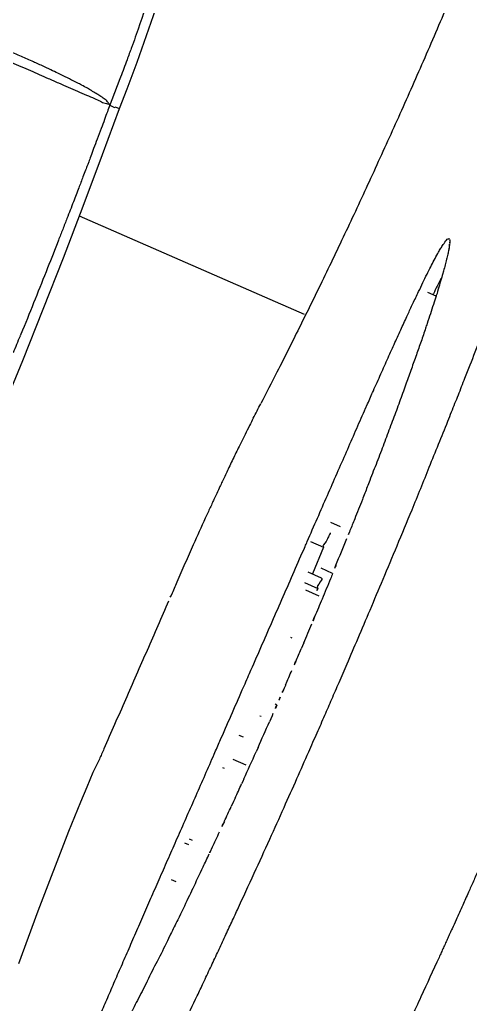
# Model space of a CAD drawing. Header units: millimetres. Extents: x 1145859089 to 1147511753, y -1047484727 to -1047247487.
# Drawn here: x 1146004935 to 1146004981.5, y -1047431048.4 to -1047430946.6 of the extents above; entities that cross this region are included whole.
import ezdxf
from ezdxf.xclip import XClip

# ---------------------------------------------------------------- set-up
doc = ezdxf.new("R2010")
doc.units = ezdxf.units.MM
doc.header["$LTSCALE"] = 100
doc.header["$MEASUREMENT"] = 0
doc.header["$XCLIPFRAME"] = 2
doc.layers.get('0').update_dxf_attribs({"linetype": 'CONTINUOUS'})
doc.layers.add('XREF', color=135, linetype='CONTINUOUS')
doc.layers.add('단지배치도$0$W240910', color=135, linetype='CONTINUOUS')

# ---------------------------------------------------------------- blocks, each defined once
blk = doc.blocks.new('단지배치도$0$zw$9902')
at = {"layer": '단지배치도$0$W240910', "linetype": 'ByBlock', "ltscale": 20}
for p, q in [((66807.23, -59578.93), (66808.19, -59576.16)), ((66806.25, -59581.68), (66807.23, -59578.93)), ((66805.23, -59584.43), (66806.25, -59581.68)), ((66799.49, -59583.53), (66799.48, -59583.52)), ((66804.44, -59586.49), (66805.23, -59584.43)), ((66802.69, -59591.24), (66804.44, -59586.49)), ((66803.42, -59586.12), (66803.43, -59586.13)), ((66803.43, -59586.12), (66803.44, -59586.11)), ((66803.44, -59586.12), (66803.43, -59586.12)), ((66803.43, -59586.12), (66803.43, -59586.12)), ((66803.43, -59586.13), (66803.43, -59586.12)), ((66803.43, -59586.12), (66803.43, -59586.13)), ((66803.43, -59586.13), (66803.93, -59586.36)), ((66803.44, -59586.11), (66803.44, -59586.12)), ((66803.44, -59586.11), (66803.44, -59586.11)), ((66803.44, -59586.11), (66803.44, -59586.11)), ((66803.44, -59586.11), (66803.44, -59586.11)), ((66803.44, -59586.12), (66803.44, -59586.12)), ((66803.93, -59586.36), (66803.95, -59586.31)), ((66803.95, -59586.31), (66804.44, -59586.49)), ((66800.69, -59596.58), (66802.69, -59591.24)), ((66798.64, -59601.91), (66800.69, -59596.58)), ((66823.53, -59607.78), (66800.29, -59597.61)), ((66823.53, -59607.78), (66800.29, -59597.61)), ((66838.45, -59601.07), (66838.45, -59601.07)), ((66796.56, -59607.23), (66798.64, -59601.91)), ((66837.9, -59603.32), (66837.88, -59603.36)), ((66837.9, -59603.32), (66837.89, -59603.32)), ((66837.13, -59605.87), (66836.3, -59605.51)), ((66794.44, -59612.53), (66796.56, -59607.23)), ((66794.43, -59609.41), (66794.19, -59609.98)), ((66792.28, -59617.82), (66794.44, -59612.53)), ((66829.82, -59617.58), (66830.07, -59617.01)), ((66827.28, -59629.76), (66826.26, -59629.31)), ((66828.24, -59630.14), (66828.19, -59630.28)), ((66824.15, -59631.26), (66825.52, -59631.86)), ((66825.52, -59631.86), (66824.36, -59634.61)), ((66823.9, -59634.41), (66825.27, -59635.01)), ((66826.45, -59634.56), (66825.25, -59634.03)), ((66823.55, -59635.51), (66824.92, -59636.11)), ((66823.65, -59636.27), (66825.02, -59636.87)), ((66822.09, -59641.15), (66822.24, -59641.21)), ((66823.46, -59641.74), (66823.19, -59642.37)), ((66821.44, -59646.44), (66821.38, -59646.59)), ((66821.6, -59646.08), (66821.44, -59646.44)), ((66820.69, -59648.18), (66820.51, -59648.1)), ((66818.92, -59649.28), (66819.07, -59649.34)), ((66820.2, -59649.28), (66819.93, -59649.9)), ((66820.29, -59649.07), (66820.2, -59649.28)), ((66816.75, -59651.28), (66817.21, -59651.48)), ((66818.75, -59652.56), (66818.54, -59653.03)), ((66802.36, -59653.79), (66801.69, -59655.16)), ((66817.53, -59654.4), (66816.16, -59653.8)), ((66815.07, -59654.63), (66815.23, -59654.7)), ((66801.69, -59655.16), (66801.05, -59656.68)), ((66817.29, -59655.8), (66817.17, -59656.08)), ((66801.05, -59656.68), (66800.42, -59658.21)), ((66817.17, -59656.08), (66817.05, -59656.34)), ((66816.38, -59657.81), (66816.22, -59658.15)), ((66800.42, -59658.21), (66799.79, -59659.73)), ((66816.22, -59658.15), (66815.98, -59658.67)), ((66799.79, -59659.73), (66799.17, -59661.25)), ((66815.27, -59660.22), (66815.19, -59660.39)), ((66799.17, -59661.25), (66796.01, -59669.51)), ((66811.16, -59662.42), (66811.56, -59662.6)), ((66811.62, -59662.02), (66811.95, -59662.16)), ((66809.76, -59666.21), (66810.24, -59666.42)), ((66796.01, -59669.51), (66794, -59674.95)), ((66809.72, -59671.88), (66809.49, -59672.34)), ((66809.49, -59672.34), (66809.38, -59672.57)), ((66807.26, -59676.83), (66807.25, -59676.84))]:
    blk.add_line(p, q, dxfattribs=at)
at = {"layer": '단지배치도$0$W240910'}
blk.add_arc((56404.25, -57219.78, 0), 12756.72, 322.50733, 9.110085, dxfattribs=at)
at = {"layer": '단지배치도$0$W240910', "linetype": 'ByBlock', "ltscale": 20}
for centre, radius, start, end in [((66838.42, -59600.1), 0.156, 70.179, 74.2799), ((66838.43, -59600.09), 0.146, 66.4803, 70.1698), ((66832.09, -59599.89), 6.47, 349.2236, 349.4677), ((66125.55, -59337.45), 722.05, 337.67549, 337.82515), ((66317.87, -59358.27), 564.01, 332.5214, 332.6937), ((66288.12, -59413.99), 581.76, 337.81007, 338.10249), ((66243.45, -59395.58), 630.09, 337.00271, 337.19772), ((66241.82, -59394.89), 631.85, 336.81316, 336.94087), ((66231.59, -59390.49), 642.99, 336.57765, 336.72222), ((66231.76, -59390.62), 642.78, 335.9507, 336.20991), ((67090.47, -59776.59), 313.19, 156.6994, 156.9148), ((66241.32, -59394.89), 632.31, 335.62957, 335.90495), ((66250.19, -59398.91), 622.57, 335.42673, 335.57597), ((66260.85, -59403.8), 610.84, 335.17907, 335.33879), ((66275.37, -59410.53), 594.84, 334.8943, 335.06524), ((66289.12, -59416.99), 579.65, 334.6766, 334.82367), ((66301.7, -59422.94), 565.74, 334.4223, 334.6769)]:
    blk.add_arc(centre, radius, start, end, dxfattribs=at)
for points, start_tangent, end_tangent in [([(66853.24, -59537.65), (66850.82, -59544.26), (66848.38, -59550.76), (66845.91, -59557.15), (66843.41, -59563.43), (66840.89, -59569.61), (66838.35, -59575.67), (66835.8, -59581.6), (66833.24, -59587.39), (66830.69, -59593.02), (66828.16, -59598.48), (66825.65, -59603.75), (66823.16, -59608.84), (66820.69, -59613.76), (66819.03, -59617)], (-0.339114, -0.940745), (-0.458632, -0.888626)), ([(66807.68, -59574.41), (66806.16, -59578.81), (66805.77, -59579.92), (66805.64, -59580.27), (66805.45, -59580.79), (66805.21, -59581.45), (66804.55, -59583.22), (66803.43, -59586.13)], (-0.317491, -0.948261), (-0.364424, -0.931233)), ([(66784.69, -59577.95), (66786.9, -59578.91), (66789.1, -59579.87), (66791.21, -59580.8), (66793.27, -59581.7), (66795.24, -59582.56), (66797.06, -59583.36), (66798.14, -59583.83), (66799.14, -59584.26), (66800.08, -59584.67)], (0.924667, -0.380776), (0.908073, -0.418813)), ([(66799.49, -59583.53), (66798.62, -59583.09), (66798.07, -59582.82), (66797.35, -59582.49), (66796.47, -59582.07), (66795.4, -59581.59), (66794.14, -59581.03), (66792.68, -59580.4), (66791.04, -59579.7), (66789.22, -59578.96), (66787.29, -59578.19)], (-0.8918, 0.45243), (-0.989079, 0.147388)), ([(66803.42, -59586.11), (66803.21, -59585.77), (66802.86, -59585.47), (66802.41, -59585.17), (66802.01, -59584.92), (66801.53, -59584.63), (66801.13, -59584.39), (66800.52, -59584.06), (66800.07, -59583.82), (66799.5, -59583.53), (66799.48, -59583.52)], (-0.627962, 0.778244), (-0.891898, 0.452236)), ([(66800.08, -59584.67), (66801.03, -59585.09), (66801.84, -59585.44), (66802.46, -59585.72), (66802.94, -59585.93), (66803.42, -59586.12)], (0.908073, -0.418813), (0.530366, -0.847769)), ([(66803.43, -59586.13), (66803.18, -59586.81), (66802.89, -59587.62), (66802.54, -59588.55), (66802.13, -59589.64), (66801.76, -59590.63), (66801.47, -59591.42), (66801.25, -59592), (66801.12, -59592.34), (66800.93, -59592.84), (66800.66, -59593.55), (66800.23, -59594.68), (66799.68, -59596.12), (66799.01, -59597.85), (66798.79, -59598.42), (66798.57, -59598.98), (66798.35, -59599.54), (66798.13, -59600.11), (66797.01, -59602.96), (66794.43, -59609.41)], (-0.344707, -0.93871), (-0.376473, -0.926428)), ([(66798.99, -59705.72), (66801.59, -59700.59), (66804.24, -59695.26), (66806.94, -59689.75), (66809.7, -59684.05), (66812.47, -59678.24), (66813.09, -59676.93), (66813.83, -59675.35), (66814.56, -59673.8), (66815.26, -59672.28), (66815.95, -59670.8), (66816.62, -59669.35), (66818.35, -59665.57), (66819.96, -59662.05), (66821.43, -59658.78), (66822.77, -59655.77), (66823.98, -59653.02), (66824.85, -59651.05), (66825.65, -59649.23), (66826.37, -59647.57), (66827.12, -59645.83), (66827.94, -59643.93), (66829.08, -59641.27), (66830.32, -59638.35), (66831.67, -59635.16), (66833.11, -59631.7), (66834.65, -59627.97), (66836.44, -59623.56), (66838.35, -59618.83), (66838.74, -59617.85), (66839.09, -59616.97), (66839.44, -59616.1), (66839.78, -59615.23), (66840.12, -59614.36), (66842.25, -59608.93), (66844.3, -59603.6), (66846.25, -59598.44), (66848.11, -59593.46), (66849.87, -59588.66)], (0.4531, 0.89146), (0.342728, 0.939435)), ([(66830.07, -59617.01), (66830.66, -59615.67), (66831.44, -59613.93), (66832.18, -59612.26), (66832.89, -59610.69), (66833.57, -59609.2), (66834.21, -59607.8), (66834.74, -59606.65), (66835.33, -59605.42), (66835.78, -59604.48), (66836.2, -59603.62), (66836.59, -59602.85), (66836.94, -59602.16), (66837.32, -59601.46), (66837.57, -59601.02), (66837.8, -59600.66), (66838.14, -59600.17), (66838.46, -59599.96)], (0.404216, 0.914664), (0.916217, -0.400682)), ([(66838.54, -59600.52), (66838.46, -59601.05), (66838.45, -59601.07)], (-0.149171, -0.988811), (-0.18318, -0.983079)), ([(66838.48, -59599.96), (66838.57, -59600.06)], (0.916799, -0.399349), (0.28308, -0.959096)), ([(66838.57, -59600.06), (66838.55, -59600.43), (66838.54, -59600.52)], (0.28308, -0.959096), (-0.149171, -0.988811)), ([(66838.45, -59601.1), (66838.35, -59601.55), (66838.23, -59602.07), (66838.08, -59602.65), (66837.91, -59603.28), (66837.9, -59603.32)], (-0.186949, -0.98237), (-0.268746, -0.963211)), ([(66837.88, -59603.36), (66837.66, -59604.13), (66837.42, -59604.95), (66837.15, -59605.82), (66837.13, -59605.87)], (-0.269496, -0.963002), (-0.298858, -0.954297)), ([(66837.64, -59604.07), (66837.26, -59604.84), (66836.87, -59605.65), (66836.83, -59605.74)], (-0.445732, -0.895166), (-0.431519, -0.902104)), ([(66837.13, -59605.87), (66836.86, -59606.74), (66836.55, -59607.7), (66836.21, -59608.72), (66836.05, -59609.21), (66835.59, -59610.56), (66835.1, -59611.96), (66834.59, -59613.4), (66834.06, -59614.9), (66833.76, -59615.72), (66833.12, -59617.49), (66832.44, -59619.3), (66831.75, -59621.15), (66831.03, -59623.04), (66830.28, -59624.97), (66830.03, -59625.62)], (-0.298858, -0.954297), (-0.363146, -0.931732)), ([(66798.16, -59690.72), (66798.46, -59689.93), (66798.76, -59689.14), (66799.09, -59688.29), (66799.45, -59687.4), (66799.83, -59686.47), (66800.23, -59685.48), (66800.43, -59685), (66800.98, -59683.7), (66801.55, -59682.34), (66802.15, -59680.93), (66802.77, -59679.47), (66803.12, -59678.66), (66803.86, -59676.94), (66804.63, -59675.17), (66805.42, -59673.36), (66806.22, -59671.51), (66807.05, -59669.61), (66807.89, -59667.69), (66808.75, -59665.72), (66809.63, -59663.72), (66810.52, -59661.69), (66811.43, -59659.62), (66812.35, -59657.53), (66813.28, -59655.4), (66814.22, -59653.25), (66814.81, -59651.9), (66815.96, -59649.27), (66817.12, -59646.62), (66817.87, -59644.91), (66819.04, -59642.23), (66820.2, -59639.57), (66821.35, -59636.95), (66822.48, -59634.35), (66823.6, -59631.79), (66823.83, -59631.26), (66824.88, -59628.85), (66825.91, -59626.5), (66826.91, -59624.21), (66827.89, -59621.98), (66828.83, -59619.82), (66829.75, -59617.73), (66829.82, -59617.58)], (0.343621, 0.939109), (0.403805, 0.914845)), ([(66818.25, -59618.51), (66817.87, -59619.27), (66817.4, -59620.19), (66816.86, -59621.29), (66816.23, -59622.58), (66815.9, -59623.27), (66815.59, -59623.93), (66815.3, -59624.53), (66815.04, -59625.08), (66814.81, -59625.58), (66814.48, -59626.29), (66814.22, -59626.84), (66814.05, -59627.22), (66813.8, -59627.76), (66813.55, -59628.3), (66813.3, -59628.85), (66812.05, -59631.62), (66811.2, -59633.54), (66810.35, -59635.48), (66809.79, -59636.78)], (-0.455114, -0.890433), (-0.395906, -0.918291)), ([(66830.03, -59625.62), (66829.52, -59626.93), (66828.73, -59628.93), (66828.24, -59630.14)], (-0.363146, -0.931732), (-0.371475, -0.928443)), ([(66826.21, -59630.36), (66826.18, -59630.45), (66826.01, -59630.77), (66825.78, -59631.25), (66825.52, -59631.86)], (-0.360262, -0.932851), (0.91082, -0.412804)), ([(66828.19, -59630.28), (66827.92, -59630.96)], (-0.37172, -0.928345), (-0.372923, -0.927862)), ([(66826.8, -59633.71), (66826.45, -59634.56)], (-0.37767, -0.92594), (-0.379099, -0.925356)), ([(66826.45, -59634.56), (66826.23, -59635.11), (66825.36, -59637.22), (66824.59, -59639.06)], (-0.379099, -0.925356), (-0.386413, -0.922326)), ([(66825.27, -59635.01), (66825.17, -59635.45), (66824.92, -59636.11)], (0.9162, -0.400722), (0.902773, -0.430118)), ([(66824.92, -59636.11), (66824.66, -59636.71)], (-0.391005, -0.920388), (-0.392781, -0.919632)), ([(66809.51, -59637.43), (66807.28, -59642.53), (66805.04, -59647.64), (66802.83, -59652.71)], (-0.40104, -0.916061), (-0.400474, -0.916308)), ([(66809.79, -59636.78), (66809.51, -59637.43)], (-0.395906, -0.918291), (-0.394333, -0.918968)), ([(66824.59, -59639.06), (66824.46, -59639.37), (66824.29, -59639.77)], (-0.386413, -0.922326), (-0.38755, -0.921849)), ([(66822.64, -59643.67), (66822.24, -59644.6)], (-0.393729, -0.919227), (-0.395187, -0.918601)), ([(66821.38, -59646.59), (66821.04, -59647.36)], (-0.398284, -0.917262), (-0.399477, -0.916743)), ([(66821.04, -59647.36), (66820.69, -59648.18)], (-0.399477, -0.916743), (-0.400731, -0.916196)), ([(66820.69, -59648.18), (66820.29, -59649.07)], (-0.400731, -0.916196), (-0.402105, -0.915594)), ([(66845.56, -59656.03), (66843.28, -59661.26), (66843.02, -59661.84), (66842.76, -59662.43), (66842.51, -59663.01), (66842.25, -59663.6), (66841.9, -59664.38), (66841.52, -59665.24), (66840.99, -59666.41), (66840.48, -59667.55), (66839.89, -59668.88), (66839.2, -59670.41), (66838.79, -59671.32), (66838.56, -59671.81), (66838.34, -59672.3), (66838.12, -59672.79), (66837.89, -59673.28), (66837.67, -59673.78), (66837.44, -59674.28), (66835.57, -59678.36), (66833.6, -59682.61), (66833.15, -59683.59), (66832.69, -59684.58), (66832.22, -59685.57), (66831.72, -59686.63), (66831.06, -59688.03), (66830.43, -59689.37), (66829.83, -59690.64), (66828.59, -59693.24), (66827.49, -59695.53), (66826.54, -59697.51), (66825.73, -59699.17), (66825.28, -59700.1), (66824.89, -59700.9), (66824.56, -59701.57), (66824.16, -59702.4), (66823.62, -59703.49), (66822.94, -59704.86), (66822.27, -59706.22), (66821.5, -59707.77), (66820.71, -59709.36), (66820.04, -59710.7), (66818.99, -59712.78), (66818.07, -59714.61), (66817.26, -59716.21)], (-0.386707, -0.922203), (-0.455888, -0.890037)), ([(66815.19, -59660.39), (66814.77, -59661.31)], (-0.420057, -0.907498), (-0.42159, -0.906787)), ([(66814.01, -59662.92), (66813.77, -59663.44), (66813.71, -59663.57)], (-0.424293, -0.905525), (-0.425409, -0.905001)), ([(66857.28, -59664.52), (66851.84, -59676.94), (66845.14, -59692.16), (66838.41, -59707.37), (66831.74, -59722.37)], (-0.40075, -0.916188), (-0.407598, -0.913162)), ([(66811.99, -59667.19), (66811.54, -59668.13), (66810.45, -59670.39), (66809.72, -59671.88)], (-0.431749, -0.901994), (-0.440595, -0.897706)), ([(66809.38, -59672.57), (66808.33, -59674.69), (66807.3, -59676.73), (66807.25, -59676.84)], (-0.441996, -0.897017), (-0.451247, -0.892399)), ([(66807.25, -59676.84), (66806.28, -59678.74), (66805.4, -59680.44), (66804.56, -59682.06), (66803.75, -59683.6), (66802.97, -59685.04), (66802.23, -59686.39), (66801.62, -59687.51), (66800.94, -59688.7), (66800.79, -59688.96)], (-0.451247, -0.892399), (-0.497772, -0.867308))]:
    blk.add_spline(points, degree=3, dxfattribs=dict(at, start_tangent=start_tangent, end_tangent=end_tangent))
blk = doc.blocks.new('단지배치도')
blk.add_blockref('단지배치도$0$zw$9902', (141034.19, 142437.16))

msp = doc.modelspace()

# ---------------------------------------------------------------- block references
at = {"layer": 'XREF'}
ref = msp.add_blockref('단지배치도', (1145797106.633357, -1047513806.462535), dxfattribs=at)
XClip(ref).set_block_clipping_path([(72982.4064819524, 34919.7593965302), (360382.4067475507, 255319.7593436702)])

doc.saveas('drawing.dxf')
